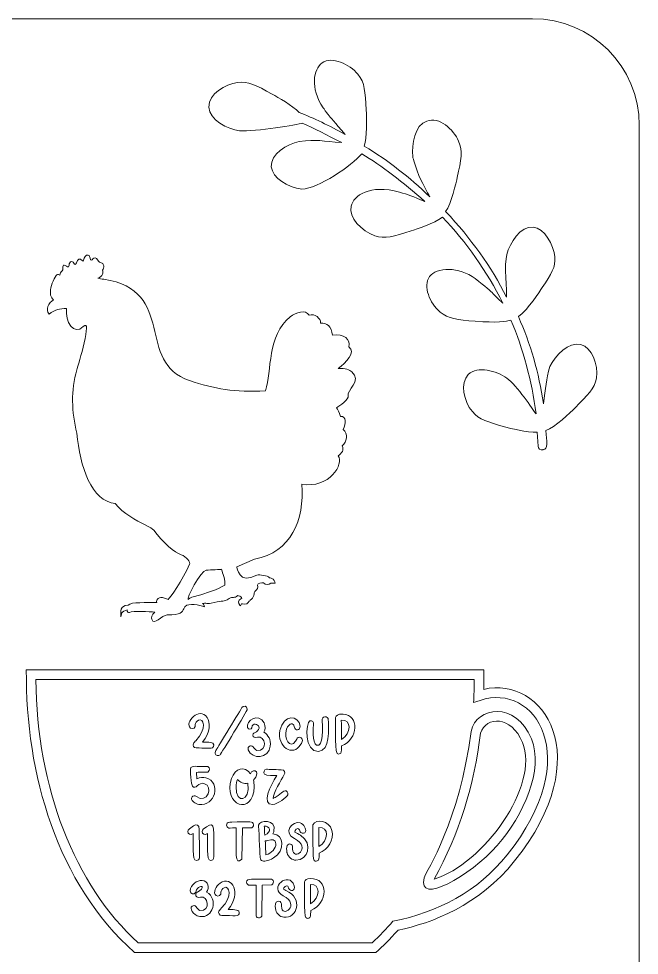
# Model space of a CAD drawing. Header units: inches. Extents: x 15.81 to 21.81, y -15.49 to -9.49.
# Drawn here: x 19.806 to 21.811, y -12.514 to -9.486 of the extents above; entities that cross this region are included whole.
import ezdxf

# ---------------------------------------------------------------- set-up
doc = ezdxf.new("R2010")
doc.units = ezdxf.units.IN
doc.header["$MEASUREMENT"] = 0
doc.layers.add('_U+0421_U+043B_U+043E_U+0439 1', color=7, linetype='Continuous')

# ---------------------------------------------------------------- blocks, each defined once
blk = doc.blocks.new('block 5')
at = {"layer": '_U+0421_U+043B_U+043E_U+0439 1', "color": 7, "lineweight": 9, "true_color": 0xffffff}
for points, knots in [([(20.8292, -11.7448), (20.8328, -11.7389), (20.8357, -11.7333), (20.8543, -11.7342), (20.9074, -11.7353), (20.9042, -11.8158), (20.8495, -11.8369), (20.8494, -11.8421), (20.8501, -11.8565), (20.8466, -11.8601), (20.8257, -11.8806), (20.8299, -11.8164), (20.8292, -11.7448)], [0, 0, 0, 0, 1, 1, 1, 2, 2, 2, 3, 3, 3, 4, 4, 4, 4]), ([(20.8491, -11.8157), (20.88, -11.7976), (20.883, -11.7502), (20.8485, -11.7536), (20.8485, -11.7551), (20.8489, -11.8142), (20.8491, -11.8157)], [0, 0, 0, 0, 1, 1, 1, 2, 2, 2, 2])]:
    blk.add_open_spline(points, degree=3, knots=knots, dxfattribs=at)
blk = doc.blocks.new('block 14')
at = {"layer": '_U+0421_U+043B_U+043E_U+0439 1', "color": 7, "lineweight": 9, "true_color": 0xffffff}
for points, knots in [([(20.5552, -11.9273), (20.5567, -11.9246), (20.5579, -11.9213), (20.5601, -11.9193), (20.5661, -11.9135), (20.5757, -11.9183), (20.5757, -11.9261), (20.5757, -11.933), (20.5691, -11.9421), (20.5643, -11.9472), (20.5658, -11.9529), (20.5669, -11.9607), (20.5669, -11.9689), (20.5642, -12.0664), (20.4644, -12.0289), (20.4933, -11.9422), (20.5055, -11.9087), (20.536, -11.9003), (20.5552, -11.9273)], [0, 0, 0, 0, 1, 1, 1, 2, 2, 2, 3, 3, 3, 4, 4, 4, 5, 5, 5, 6, 6, 6, 6]), ([(20.5129, -11.9451), (20.5104, -11.9506), (20.5083, -11.96), (20.5083, -11.9693), (20.5083, -12.026), (20.555, -12.0175), (20.5468, -11.9572), (20.5337, -11.9603), (20.5219, -11.9552), (20.5129, -11.9451)], [0, 0, 0, 0, 1, 1, 1, 2, 2, 2, 3, 3, 3, 3])]:
    blk.add_open_spline(points, degree=3, knots=knots, dxfattribs=at)
blk = doc.blocks.new('block 25')
at = {"layer": '_U+0421_U+043B_U+043E_U+0439 1', "color": 7, "lineweight": 9, "true_color": 0xffffff}
for points, knots in [([(20.6296, -12.199), (20.6129, -12.2099), (20.5962, -12.2103), (20.5911, -12.2077), (20.5865, -12.2053), (20.5864, -12.1988), (20.5861, -12.1935), (20.5853, -12.1831), (20.5812, -12.0946), (20.5812, -12.0928), (20.5812, -12.0765), (20.6403, -12.0728), (20.6309, -12.1117), (20.6301, -12.1149), (20.629, -12.118), (20.6276, -12.121), (20.6645, -12.1234), (20.6674, -12.1739), (20.6296, -12.199)], [0, 0, 0, 0, 1, 1, 1, 2, 2, 2, 3, 3, 3, 4, 4, 4, 5, 5, 5, 6, 6, 6, 6]), ([(20.5997, -12.096), (20.5998, -12.1007), (20.6006, -12.1142), (20.601, -12.1252), (20.6261, -12.1153), (20.6165, -12.0929), (20.5997, -12.096)], [0, 0, 0, 0, 1, 1, 1, 2, 2, 2, 2]), ([(20.6115, -12.1429), (20.6092, -12.1441), (20.6058, -12.1445), (20.6028, -12.1437), (20.6028, -12.1438), (20.6051, -12.189), (20.6051, -12.189), (20.6231, -12.185), (20.6373, -12.1676), (20.6374, -12.153), (20.6374, -12.1392), (20.6229, -12.1371), (20.6115, -12.1429)], [0, 0, 0, 0, 1, 1, 1, 2, 2, 2, 3, 3, 3, 4, 4, 4, 4])]:
    blk.add_open_spline(points, degree=3, knots=knots, dxfattribs=at)
blk = doc.blocks.new('block 26')
at = {"layer": '_U+0421_U+043B_U+043E_U+0439 1', "color": 7, "lineweight": 9, "true_color": 0xffffff}
for points, knots in [([(20.7767, -12.1835), (20.7766, -12.1887), (20.7773, -12.2031), (20.7738, -12.2067), (20.7701, -12.2103), (20.7655, -12.2109), (20.7608, -12.2072), (20.7563, -12.2037), (20.7572, -12.1793), (20.7571, -12.1732), (20.7561, -12.0555), (20.7575, -12.2091), (20.7564, -12.0914), (20.7681, -12.0722), (20.8088, -12.0769), (20.8183, -12.11), (20.8257, -12.1394), (20.8056, -12.1724), (20.7767, -12.1835)], [0, 0, 0, 0, 1, 1, 1, 2, 2, 2, 3, 3, 3, 4, 4, 4, 5, 5, 5, 6, 6, 6, 6]), ([(20.7757, -12.1003), (20.7757, -12.1017), (20.7761, -12.1609), (20.7763, -12.1624), (20.8071, -12.1443), (20.8102, -12.0968), (20.7757, -12.1003)], [0, 0, 0, 0, 1, 1, 1, 2, 2, 2, 2])]:
    blk.add_open_spline(points, degree=3, knots=knots, dxfattribs=at)
blk = doc.blocks.new('block 35')
at = {"layer": '_U+0421_U+043B_U+043E_U+0439 1', "color": 7, "lineweight": 9, "true_color": 0xffffff}
for points, knots in [([(20.7496, -12.3683), (20.7495, -12.3735), (20.7502, -12.3879), (20.7467, -12.3915), (20.7431, -12.3951), (20.7384, -12.3957), (20.7338, -12.392), (20.7282, -12.3877), (20.7294, -12.2832), (20.7293, -12.2762), (20.7329, -12.2703), (20.7348, -12.2664), (20.7478, -12.2656), (20.8088, -12.2623), (20.8057, -12.3467), (20.7496, -12.3683)], [0, 0, 0, 0, 1, 1, 1, 2, 2, 2, 3, 3, 3, 4, 4, 4, 5, 5, 5, 5]), ([(20.7487, -12.285), (20.7487, -12.2865), (20.7491, -12.3457), (20.7492, -12.3471), (20.7802, -12.3289), (20.7829, -12.2816), (20.7487, -12.285)], [0, 0, 0, 0, 1, 1, 1, 2, 2, 2, 2])]:
    blk.add_open_spline(points, degree=3, knots=knots, dxfattribs=at)
blk = doc.blocks.new('block 45')
at = {"layer": '_U+0421_U+043B_U+043E_U+0439 1', "color": 7, "lineweight": 9, "true_color": 0xffffff}
for points, knots in [([(21.4626, -11.8138), (21.503, -11.9126), (21.4377, -12.0619), (21.3524, -12.1585), (21.2652, -12.2572), (21.0928, -12.3552), (21.116, -12.2629), (21.1229, -12.2428), (21.2326, -12.0778), (21.2675, -11.7897), (21.2849, -11.7097), (21.4123, -11.6906), (21.4626, -11.8138)], [0, 0, 0, 0, 1, 1, 1, 2, 2, 2, 3, 3, 3, 4, 4, 4, 4]), ([(21.4337, -11.8256), (21.3978, -11.7378), (21.3165, -11.741), (21.2983, -11.7951), (21.278, -11.9615), (21.2298, -12.1222), (21.1483, -12.2671), (21.3067, -12.2201), (21.4908, -11.9653), (21.4337, -11.8256)], [0, 0, 0, 0, 1, 1, 1, 2, 2, 2, 3, 3, 3, 3])]:
    blk.add_open_spline(points, degree=3, knots=knots, dxfattribs=at)
blk = doc.blocks.new('block 46')
at = {"layer": '_U+0421_U+043B_U+043E_U+0439 1', "color": 7, "lineweight": 9, "true_color": 0xffffff}
for points, knots in [([(19.8308, -11.5913), (19.8308, -11.5913), (21.3091, -11.5913), (21.3091, -11.5913), (21.3092, -11.6117), (21.3095, -11.6253), (21.3087, -11.6539), (21.5005, -11.6094), (21.6797, -11.8693), (21.4084, -12.2088), (21.2933, -12.3529), (21.1402, -12.4099), (21.0317, -12.4323), (21.0042, -12.4634), (20.9831, -12.4834), (20.9597, -12.5045), (20.9597, -12.5045), (20.1802, -12.5045), (20.1802, -12.5045), (19.9302, -12.2819), (19.8283, -11.9287), (19.8308, -11.5913)], [0, 0, 0, 0, 1, 1, 1, 2, 2, 2, 3, 3, 3, 4, 4, 4, 5, 5, 5, 6, 6, 6, 7, 7, 7, 7]), ([(21.2758, -11.6968), (21.2769, -11.6714), (21.2778, -11.6509), (21.278, -11.6226), (21.278, -11.6226), (19.8619, -11.6226), (19.8619, -11.6226), (19.8636, -11.9694), (19.987, -12.2873), (20.1922, -12.4733), (20.1922, -12.4733), (20.9477, -12.4733), (20.9477, -12.4733), (20.9736, -12.4497), (20.9934, -12.4288), (21.0152, -12.4038), (21.1607, -12.3747), (21.2898, -12.3073), (21.384, -12.1893), (21.6386, -11.8706), (21.4732, -11.6303), (21.2973, -11.6895), (21.2973, -11.6895), (21.2758, -11.6968), (21.2758, -11.6968)], [0, 0, 0, 0, 1, 1, 1, 2, 2, 2, 3, 3, 3, 4, 4, 4, 5, 5, 5, 6, 6, 6, 7, 7, 7, 8, 8, 8, 8])]:
    blk.add_open_spline(points, degree=3, knots=knots, dxfattribs=at)
blk = doc.blocks.new('block 57')
at = {"layer": '_U+0421_U+043B_U+043E_U+0439 1', "color": 7, "lineweight": 9, "true_color": 0xffffff}
for points, knots in [([(19.919, -10.3944), (19.9091, -10.3877), (19.9061, -10.3746), (19.9102, -10.3562), (19.9145, -10.3373), (19.9273, -10.3124), (19.9316, -10.3124), (19.9336, -10.3124), (19.9366, -10.3137), (19.9393, -10.315), (19.9389, -10.3095), (19.9427, -10.3048), (19.9469, -10.3012), (19.9481, -10.3003), (19.9486, -10.2953), (19.9488, -10.2923), (19.9493, -10.287), (19.9497, -10.2824), (19.9533, -10.2824), (19.9573, -10.2824), (19.9633, -10.2906), (19.9666, -10.2885), (19.9678, -10.2876), (19.9683, -10.2849), (19.9687, -10.2823), (19.9695, -10.2774), (19.9705, -10.2708), (19.9783, -10.2708), (19.9848, -10.2708), (19.984, -10.2819), (19.9898, -10.2809), (19.9906, -10.2802), (19.9917, -10.2773), (19.9925, -10.2753), (19.9972, -10.2632), (20.0039, -10.2583), (20.0119, -10.2688), (20.0138, -10.2712), (20.015, -10.2699), (20.0155, -10.267), (20.0172, -10.2578), (20.0222, -10.2481), (20.031, -10.2506), (20.0349, -10.2516), (20.0358, -10.2562), (20.0368, -10.2605), (20.041, -10.2802), (20.0492, -10.2448), (20.0614, -10.2663), (20.0689, -10.2792), (20.0781, -10.2703), (20.0807, -10.2846), (20.0816, -10.2895), (20.0804, -10.2957), (20.0771, -10.2989), (20.0808, -10.3058), (20.0767, -10.3187), (20.0623, -10.3251), (20.0667, -10.3262), (20.0736, -10.3272), (20.0808, -10.3283), (20.3187, -10.3632), (20.182, -10.5983), (20.358, -10.6558), (20.4383, -10.682), (20.5043, -10.6958), (20.6039, -10.6886), (20.6235, -10.6244), (20.6087, -10.5093), (20.6832, -10.4496), (20.7019, -10.4346), (20.7344, -10.4255), (20.7442, -10.4442), (20.7633, -10.4386), (20.7819, -10.4545), (20.7816, -10.4701), (20.8004, -10.4686), (20.8172, -10.4804), (20.82, -10.5087), (20.8558, -10.5026), (20.8805, -10.5232), (20.8729, -10.5469), (20.8978, -10.5634), (20.8632, -10.5985), (20.8382, -10.6173), (20.8623, -10.6147), (20.8756, -10.6211), (20.8826, -10.6274), (20.9155, -10.657), (20.8654, -10.688), (20.8707, -10.7044), (20.8745, -10.7165), (20.8431, -10.7374), (20.8328, -10.7439), (20.8358, -10.7479), (20.8425, -10.7583), (20.8458, -10.7721), (20.8665, -10.7696), (20.8626, -10.7944), (20.8544, -10.8137), (20.8719, -10.8273), (20.8664, -10.8538), (20.8508, -10.8671), (20.8581, -10.8802), (20.8507, -10.8905), (20.838, -10.8987), (20.8589, -10.9241), (20.8094, -11.0061), (20.721, -10.9908), (20.7295, -11.106), (20.687, -11.2119), (20.5675, -11.2328), (20.5675, -11.2328), (20.5104, -11.2575), (20.5104, -11.2575), (20.5115, -11.2595), (20.5174, -11.3172), (20.5756, -11.2844), (20.5845, -11.2832), (20.6113, -11.2854), (20.6161, -11.2932), (20.6171, -11.2928), (20.6208, -11.2942), (20.6219, -11.2946), (20.6322, -11.2991), (20.6342, -11.3047), (20.6345, -11.3102), (20.6345, -11.3102), (20.621, -11.3102), (20.621, -11.3102), (20.6134, -11.3163), (20.604, -11.3174), (20.5974, -11.3099), (20.5918, -11.3085), (20.5773, -11.3114), (20.5781, -11.3169), (20.5808, -11.3249), (20.5753, -11.3311), (20.5713, -11.3356), (20.5699, -11.3371), (20.5685, -11.3387), (20.5679, -11.3398), (20.5673, -11.3412), (20.5668, -11.3433), (20.5664, -11.3457), (20.5652, -11.3513), (20.5637, -11.3589), (20.5572, -11.3631), (20.555, -11.3646), (20.5531, -11.3669), (20.5512, -11.3692), (20.5465, -11.375), (20.5411, -11.3815), (20.5287, -11.3772), (20.525, -11.3775), (20.524, -11.3806), (20.5227, -11.3838), (20.5227, -11.3838), (20.5205, -11.3816), (20.5205, -11.3816), (20.5143, -11.375), (20.5147, -11.3669), (20.5239, -11.3617), (20.5275, -11.3596), (20.5268, -11.3581), (20.5265, -11.3574), (20.5246, -11.3534), (20.516, -11.3504), (20.5143, -11.351), (20.5019, -11.3604), (20.4974, -11.3534), (20.4861, -11.3608), (20.4674, -11.3731), (20.4668, -11.3656), (20.4372, -11.3734), (20.4092, -11.3807), (20.4215, -11.3736), (20.3999, -11.3759), (20.4049, -11.38), (20.405, -11.3816), (20.4064, -11.3867), (20.3917, -11.3818), (20.3543, -11.3741), (20.3443, -11.3857), (20.3422, -11.3882), (20.3409, -11.3908), (20.3396, -11.3935), (20.3346, -11.4038), (20.3299, -11.4134), (20.2856, -11.4134), (20.2855, -11.4134), (20.2855, -11.4134), (20.2854, -11.4134), (20.269, -11.4134), (20.2432, -11.4498), (20.236, -11.4276), (20.2346, -11.423), (20.2342, -11.4142), (20.2459, -11.4041), (20.2295, -11.4034), (20.1736, -11.3996), (20.1645, -11.405), (20.159, -11.4079), (20.1561, -11.4037), (20.1561, -11.3972), (20.1507, -11.3981), (20.1406, -11.4048), (20.1398, -11.4068), (20.1398, -11.4068), (20.1365, -11.4192), (20.1365, -11.4192), (20.1356, -11.4028), (20.1325, -11.3826), (20.1593, -11.3817), (20.1694, -11.3704), (20.2211, -11.3749), (20.2522, -11.373), (20.2482, -11.3652), (20.2608, -11.3526), (20.2771, -11.3587), (20.2797, -11.3597), (20.2867, -11.3636), (20.2892, -11.363), (20.2931, -11.3603), (20.3359, -11.3014), (20.3584, -11.249), (20.3607, -11.2444), (20.3493, -11.2248), (20.3309, -11.2188), (20.3109, -11.2123), (20.2713, -11.1799), (20.2424, -11.1389), (20.2394, -11.1352), (20.2286, -11.1296), (20.2149, -11.1226), (20.1864, -11.1079), (20.1434, -11.0858), (20.118, -11.053), (20.0433, -11.0467), (20.0022, -10.9343), (19.9945, -10.8254), (19.9758, -10.7565), (19.9755, -10.6877), (19.9938, -10.6214), (19.9983, -10.605), (20.0463, -10.4496), (20.0144, -10.4813), (19.9843, -10.5112), (19.9552, -10.4661), (19.9609, -10.423), (19.9406, -10.4224), (19.9205, -10.4272), (19.9048, -10.4406), (19.8905, -10.4264), (19.9035, -10.4042), (19.919, -10.3944)], [0, 0, 0, 0, 1, 1, 1, 2, 2, 2, 3, 3, 3, 4, 4, 4, 5, 5, 5, 6, 6, 6, 7, 7, 7, 8, 8, 8, 9, 9, 9, 10, 10, 10, 11, 11, 11, 12, 12, 12, 13, 13, 13, 14, 14, 14, 15, 15, 15, 16, 16, 16, 17, 17, 17, 18, 18, 18, 19, 19, 19, 20, 20, 20, 21, 21, 21, 22, 22, 22, 23, 23, 23, 24, 24, 24, 25, 25, 25, 26, 26, 26, 27, 27, 27, 28, 28, 28, 29, 29, 29, 30, 30, 30, 31, 31, 31, 32, 32, 32, 33, 33, 33, 34, 34, 34, 35, 35, 35, 36, 36, 36, 37, 37, 37, 38, 38, 38, 39, 39, 39, 40, 40, 40, 41, 41, 41, 42, 42, 42, 43, 43, 43, 44, 44, 44, 45, 45, 45, 46, 46, 46, 47, 47, 47, 48, 48, 48, 49, 49, 49, 50, 50, 50, 51, 51, 51, 52, 52, 52, 53, 53, 53, 54, 54, 54, 55, 55, 55, 56, 56, 56, 57, 57, 57, 58, 58, 58, 59, 59, 59, 60, 60, 60, 61, 61, 61, 62, 62, 62, 63, 63, 63, 64, 64, 64, 65, 65, 65, 66, 66, 66, 67, 67, 67, 68, 68, 68, 69, 69, 69, 70, 70, 70, 71, 71, 71, 72, 72, 72, 73, 73, 73, 74, 74, 74, 75, 75, 75, 76, 76, 76, 77, 77, 77, 78, 78, 78, 79, 79, 79, 80, 80, 80, 81, 81, 81, 82, 82, 82, 83, 83, 83, 84, 84, 84, 85, 85, 85, 85]), ([(20.3542, -11.3634), (20.3587, -11.3552), (20.3683, -11.3564), (20.3864, -11.3511), (20.404, -11.346), (20.4541, -11.3291), (20.4722, -11.3172), (20.4725, -11.2857), (20.4611, -11.2729), (20.4618, -11.2657), (20.4565, -11.2666), (20.4283, -11.2684), (20.4117, -11.2684), (20.3952, -11.2683), (20.345, -11.3643), (20.3542, -11.3634)], [0, 0, 0, 0, 1, 1, 1, 2, 2, 2, 3, 3, 3, 4, 4, 4, 5, 5, 5, 5])]:
    blk.add_open_spline(points, degree=3, knots=knots, dxfattribs=at)
blk = doc.blocks.new('block 2')
at = {"layer": '_U+0421_U+043B_U+043E_U+0439 1', "color": 7, "lineweight": 9, "true_color": 0xffffff}
for points, knots in [([(20.5191, -9.8482), (20.5725, -9.8524), (20.7085, -9.8273), (20.7225, -9.8242), (20.7595, -9.8399), (20.8015, -9.8618), (20.8498, -9.8867), (20.7885, -9.8818), (20.7695, -9.8758), (20.7128, -9.8826), (20.6734, -9.8909), (20.6185, -9.9248), (20.6223, -9.9647), (20.6258, -10.002), (20.6753, -10.0306), (20.7214, -10.0366), (20.7727, -10.0366), (20.8829, -9.9603), (20.9144, -9.9226), (20.9791, -9.9618), (21.0477, -10.0138), (21.1184, -10.0772), (21.0782, -10.0602), (21.065, -10.0542), (21.0364, -10.047), (20.941, -10.0198), (20.8873, -10.0581), (20.8808, -10.0921), (20.8712, -10.1291), (20.9134, -10.1721), (20.9573, -10.1874), (20.9881, -10.1989), (21.0184, -10.1901), (21.0738, -10.172), (21.0909, -10.1663), (21.1484, -10.149), (21.1753, -10.1271), (21.2517, -10.207), (21.319, -10.303), (21.3702, -10.4054), (21.3367, -10.3761), (21.3515, -10.3809), (21.2805, -10.3258), (21.2298, -10.2865), (21.1553, -10.2896), (21.1338, -10.3197), (21.1115, -10.3509), (21.1338, -10.4052), (21.1677, -10.4345), (21.1937, -10.455), (21.2235, -10.4593), (21.2806, -10.4639), (21.3515, -10.4695), (21.3827, -10.4652), (21.3965, -10.4602), (21.4362, -10.5538), (21.4635, -10.6558), (21.4777, -10.7634), (21.4662, -10.7495), (21.4172, -10.6721), (21.3832, -10.6479), (21.3499, -10.6242), (21.2882, -10.6069), (21.2588, -10.6361), (21.2318, -10.6634), (21.2436, -10.7229), (21.2718, -10.7559), (21.2945, -10.7826), (21.3208, -10.7893), (21.3761, -10.805), (21.3925, -10.8105), (21.4488, -10.824), (21.4811, -10.8225), (21.4811, -10.8225), (21.484, -10.8678), (21.484, -10.8678), (21.4834, -10.875), (21.4935, -10.8824), (21.4995, -10.8792), (21.5001, -10.8787), (21.5006, -10.8787), (21.5016, -10.8788), (21.5172, -10.8801), (21.5116, -10.8511), (21.5096, -10.8173), (21.5379, -10.809), (21.5891, -10.7573), (21.6044, -10.7442), (21.644, -10.7019), (21.6679, -10.6816), (21.6728, -10.6479), (21.6786, -10.6041), (21.6591, -10.5487), (21.6218, -10.539), (21.584, -10.5293), (21.5391, -10.5751), (21.5223, -10.6108), (21.5107, -10.652), (21.5085, -10.6813), (21.5017, -10.7308), (21.4868, -10.6307), (21.4595, -10.5359), (21.4205, -10.4491), (21.4538, -10.425), (21.4881, -10.3684), (21.4975, -10.3545), (21.5263, -10.312), (21.5421, -10.2886), (21.5383, -10.2562), (21.5347, -10.2188), (21.5056, -10.1626), (21.4681, -10.1597), (21.4269, -10.1564), (21.3931, -10.2104), (21.3833, -10.2483), (21.3742, -10.28), (21.3834, -10.3694), (21.3824, -10.386), (21.3322, -10.2869), (21.2677, -10.1964), (21.1856, -10.1095), (21.2037, -10.084), (21.2199, -10.0149), (21.2229, -9.9989), (21.2363, -9.9425), (21.2411, -9.9125), (21.2276, -9.8818), (21.2113, -9.844), (21.1643, -9.8012), (21.1253, -9.8169), (21.0848, -9.83), (21.0756, -9.8926), (21.0793, -9.9316), (21.0805, -9.9413), (21.0882, -9.9603), (21.0937, -9.9779), (21.1087, -10.0192), (21.1275, -10.0476), (21.1349, -10.0615), (21.066, -9.9971), (21.0043, -9.9473), (20.9224, -9.8978), (20.9324, -9.8717), (20.9301, -9.8075), (20.9291, -9.7803), (20.9248, -9.7229), (20.9252, -9.6925), (20.902, -9.6652), (20.8756, -9.6343), (20.8187, -9.6056), (20.7861, -9.6291), (20.7589, -9.6489), (20.7465, -9.7106), (20.7899, -9.7737), (20.8067, -9.7983), (20.7921, -9.78), (20.8609, -9.8607), (20.8108, -9.8314), (20.7581, -9.8079), (20.7127, -9.7887), (20.6908, -9.7677), (20.6436, -9.7398), (20.6255, -9.7302), (20.5735, -9.7001), (20.5465, -9.6882), (20.5132, -9.6921), (20.4744, -9.6975), (20.4191, -9.729), (20.4205, -9.7717), (20.4218, -9.8132), (20.4821, -9.8436), (20.5191, -9.8482)], [0, 0, 0, 0, 1, 1, 1, 2, 2, 2, 3, 3, 3, 4, 4, 4, 5, 5, 5, 6, 6, 6, 7, 7, 7, 8, 8, 8, 9, 9, 9, 10, 10, 10, 11, 11, 11, 12, 12, 12, 13, 13, 13, 14, 14, 14, 15, 15, 15, 16, 16, 16, 17, 17, 17, 18, 18, 18, 19, 19, 19, 20, 20, 20, 21, 21, 21, 22, 22, 22, 23, 23, 23, 24, 24, 24, 25, 25, 25, 26, 26, 26, 27, 27, 27, 28, 28, 28, 29, 29, 29, 30, 30, 30, 31, 31, 31, 32, 32, 32, 33, 33, 33, 34, 34, 34, 35, 35, 35, 36, 36, 36, 37, 37, 37, 38, 38, 38, 39, 39, 39, 40, 40, 40, 41, 41, 41, 42, 42, 42, 43, 43, 43, 44, 44, 44, 45, 45, 45, 46, 46, 46, 47, 47, 47, 48, 48, 48, 49, 49, 49, 50, 50, 50, 51, 51, 51, 52, 52, 52, 53, 53, 53, 54, 54, 54, 55, 55, 55, 56, 56, 56, 57, 57, 57, 57]), ([(20.376, -11.7677), (20.3765, -11.764), (20.3811, -11.7565), (20.3869, -11.7534), (20.404, -11.7445), (20.4159, -11.7808), (20.3781, -11.8199), (20.3758, -11.8222), (20.3717, -11.8263), (20.3704, -11.8292), (20.3676, -11.8353), (20.3709, -11.843), (20.3796, -11.843), (20.386, -11.843), (20.4266, -11.8456), (20.4318, -11.8428), (20.4387, -11.8381), (20.4382, -11.8268), (20.4266, -11.8255), (20.4206, -11.8249), (20.4069, -11.8245), (20.4002, -11.8242), (20.4262, -11.7933), (20.4258, -11.7601), (20.4152, -11.7447), (20.3893, -11.7075), (20.3405, -11.7626), (20.3612, -11.7791), (20.3688, -11.7844), (20.3794, -11.7779), (20.376, -11.7677)], [0, 0, 0, 0, 1, 1, 1, 2, 2, 2, 3, 3, 3, 4, 4, 4, 5, 5, 5, 6, 6, 6, 7, 7, 7, 8, 8, 8, 9, 9, 9, 10, 10, 10, 10]), ([(20.4568, -11.8653), (20.4597, -11.8622), (20.5444, -11.7239), (20.5448, -11.7181), (20.5448, -11.7079), (20.5315, -11.7052), (20.5274, -11.7129), (20.5255, -11.7154), (20.4467, -11.8456), (20.4451, -11.8483), (20.4424, -11.8525), (20.44, -11.8563), (20.4407, -11.861), (20.4425, -11.8683), (20.4515, -11.8707), (20.4568, -11.8653)], [0, 0, 0, 0, 1, 1, 1, 2, 2, 2, 3, 3, 3, 4, 4, 4, 5, 5, 5, 5]), ([(20.559, -11.7782), (20.5615, -11.7591), (20.5787, -11.7676), (20.5825, -11.7743), (20.5853, -11.781), (20.5794, -11.788), (20.5744, -11.791), (20.5683, -11.7947), (20.5624, -11.7959), (20.5627, -11.8016), (20.563, -11.8084), (20.5675, -11.8114), (20.5778, -11.8086), (20.6027, -11.801), (20.6131, -11.8561), (20.5753, -11.8515), (20.5712, -11.851), (20.5665, -11.8427), (20.5639, -11.8398), (20.5566, -11.8312), (20.5439, -11.8388), (20.548, -11.8497), (20.5604, -11.8822), (20.6138, -11.8778), (20.619, -11.8371), (20.6216, -11.8173), (20.6124, -11.8005), (20.5978, -11.7928), (20.6038, -11.7837), (20.6039, -11.7732), (20.5989, -11.7627), (20.5821, -11.7274), (20.5378, -11.7558), (20.5456, -11.7778), (20.5482, -11.785), (20.5583, -11.7832), (20.559, -11.7782)], [0, 0, 0, 0, 1, 1, 1, 2, 2, 2, 3, 3, 3, 4, 4, 4, 5, 5, 5, 6, 6, 6, 7, 7, 7, 8, 8, 8, 9, 9, 9, 10, 10, 10, 11, 11, 11, 12, 12, 12, 12]), ([(20.7178, -11.8314), (20.7199, -11.8278), (20.7227, -11.8229), (20.7227, -11.8188), (20.7227, -11.8131), (20.7173, -11.8066), (20.709, -11.8096), (20.7043, -11.8114), (20.7038, -11.8173), (20.7009, -11.8219), (20.684, -11.8486), (20.6599, -11.8128), (20.6715, -11.7828), (20.6805, -11.7607), (20.6941, -11.7614), (20.6962, -11.7742), (20.6989, -11.7898), (20.7164, -11.7868), (20.7154, -11.7727), (20.7113, -11.7369), (20.6622, -11.733), (20.6501, -11.7869), (20.6395, -11.8379), (20.6926, -11.8758), (20.7178, -11.8314)], [0, 0, 0, 0, 1, 1, 1, 2, 2, 2, 3, 3, 3, 4, 4, 4, 5, 5, 5, 6, 6, 6, 7, 7, 7, 8, 8, 8, 8]), ([(20.7743, -11.8547), (20.8131, -11.8516), (20.8077, -11.7845), (20.806, -11.7479), (20.8012, -11.7432), (20.7974, -11.7401), (20.7911, -11.7441), (20.7843, -11.7486), (20.7877, -11.7517), (20.7877, -11.7907), (20.7877, -11.8298), (20.7749, -11.8349), (20.7749, -11.8349), (20.7555, -11.8401), (20.7562, -11.7895), (20.7589, -11.7695), (20.7604, -11.7581), (20.7539, -11.7542), (20.7467, -11.7561), (20.7328, -11.7597), (20.7287, -11.8584), (20.7743, -11.8547)], [0, 0, 0, 0, 1, 1, 1, 2, 2, 2, 3, 3, 3, 4, 4, 4, 5, 5, 5, 6, 6, 6, 7, 7, 7, 7]), ([(20.4111, -11.9396), (20.4111, -11.9396), (20.411, -11.9396), (20.411, -11.9396), (20.4024, -11.9372), (20.3921, -11.9379), (20.3822, -11.9429), (20.3822, -11.9429), (20.3806, -11.9222), (20.3806, -11.9222), (20.3806, -11.9222), (20.4174, -11.9219), (20.4175, -11.9219), (20.4254, -11.913), (20.4241, -11.9107), (20.4175, -11.9031), (20.3912, -11.903), (20.3823, -11.9029), (20.3823, -11.9029), (20.3752, -11.9029), (20.3661, -11.9015), (20.3625, -11.9071), (20.358, -11.9138), (20.3646, -11.9633), (20.3677, -11.9672), (20.3713, -11.9715), (20.378, -11.9722), (20.3831, -11.9661), (20.3889, -11.9594), (20.3982, -11.9566), (20.4045, -11.9579), (20.4386, -11.9662), (20.4137, -12.0269), (20.3808, -12.0007), (20.3703, -11.9918), (20.3558, -12.0066), (20.3716, -12.0182), (20.3766, -12.0221), (20.3821, -12.0247), (20.3883, -12.0259), (20.4414, -12.0342), (20.4614, -11.9544), (20.4111, -11.9396)], [0, 0, 0, 0, 1, 1, 1, 2, 2, 2, 3, 3, 3, 4, 4, 4, 5, 5, 5, 6, 6, 6, 7, 7, 7, 8, 8, 8, 9, 9, 9, 10, 10, 10, 11, 11, 11, 12, 12, 12, 13, 13, 13, 14, 14, 14, 14]), ([(20.6006, -11.9282), (20.6046, -11.933), (20.633, -11.9325), (20.6399, -11.9328), (20.6198, -11.9658), (20.5884, -12.0262), (20.6272, -12.0262), (20.6422, -12.0255), (20.6727, -12.0019), (20.6755, -11.9948), (20.6766, -11.9917), (20.676, -11.9876), (20.6733, -11.9848), (20.6645, -11.9757), (20.6569, -11.9895), (20.6382, -12.0014), (20.6332, -12.0045), (20.6301, -12.0059), (20.6281, -12.0065), (20.6281, -11.9886), (20.6544, -11.9461), (20.6633, -11.9315), (20.6695, -11.9211), (20.6654, -11.9149), (20.6545, -11.9141), (20.6486, -11.9137), (20.6125, -11.9123), (20.6068, -11.9125), (20.5993, -11.9129), (20.5952, -11.9226), (20.6006, -11.9282)], [0, 0, 0, 0, 1, 1, 1, 2, 2, 2, 3, 3, 3, 4, 4, 4, 5, 5, 5, 6, 6, 6, 7, 7, 7, 8, 8, 8, 9, 9, 9, 10, 10, 10, 10]), ([(20.4127, -12.0982), (20.4075, -12.1022), (20.3987, -12.1079), (20.3987, -12.1139), (20.3987, -12.1217), (20.4066, -12.127), (20.4164, -12.1197), (20.4169, -12.175), (20.4114, -12.2194), (20.4337, -12.2049), (20.4377, -12.201), (20.4366, -12.1881), (20.4366, -12.1821), (20.436, -12.1137), (20.4423, -12.0755), (20.4127, -12.0982)], [0, 0, 0, 0, 1, 1, 1, 2, 2, 2, 3, 3, 3, 4, 4, 4, 5, 5, 5, 5]), ([(20.5276, -12.2029), (20.5276, -12.2029), (20.5287, -12.1018), (20.5287, -12.1018), (20.5287, -12.1018), (20.5595, -12.1011), (20.5595, -12.1011), (20.5643, -12.0963), (20.5666, -12.0939), (20.5639, -12.0872), (20.56, -12.0794), (20.5441, -12.0819), (20.495, -12.0829), (20.4859, -12.0831), (20.4779, -12.0828), (20.4776, -12.0925), (20.4776, -12.0976), (20.4808, -12.0995), (20.4847, -12.1023), (20.4887, -12.1022), (20.5053, -12.1018), (20.5092, -12.1018), (20.5091, -12.1817), (20.5023, -12.2253), (20.5276, -12.2029)], [0, 0, 0, 0, 1, 1, 1, 2, 2, 2, 3, 3, 3, 4, 4, 4, 5, 5, 5, 6, 6, 6, 7, 7, 7, 8, 8, 8, 8]), ([(20.7166, -12.1253), (20.7139, -12.1236), (20.6983, -12.1152), (20.6982, -12.1151), (20.697, -12.1098), (20.7077, -12.0998), (20.7116, -12.1055), (20.7142, -12.1092), (20.7144, -12.1141), (20.7177, -12.1172), (20.7223, -12.1214), (20.7309, -12.1201), (20.7329, -12.113), (20.7355, -12.1057), (20.7281, -12.0897), (20.7153, -12.0854), (20.6918, -12.0783), (20.6573, -12.1168), (20.6969, -12.1365), (20.7561, -12.1656), (20.6911, -12.2127), (20.6911, -12.1696), (20.6911, -12.163), (20.6918, -12.158), (20.6862, -12.155), (20.681, -12.1522), (20.6755, -12.1547), (20.6731, -12.1591), (20.6718, -12.1618), (20.6718, -12.1665), (20.6718, -12.1696), (20.6718, -12.1785), (20.6731, -12.1826), (20.6731, -12.1826), (20.677, -12.1974), (20.6896, -12.206), (20.7018, -12.206), (20.74, -12.206), (20.7592, -12.1548), (20.7166, -12.1253)], [0, 0, 0, 0, 1, 1, 1, 2, 2, 2, 3, 3, 3, 4, 4, 4, 5, 5, 5, 6, 6, 6, 7, 7, 7, 8, 8, 8, 9, 9, 9, 10, 10, 10, 11, 11, 11, 12, 12, 12, 13, 13, 13, 13]), ([(20.3701, -12.1197), (20.3706, -12.175), (20.3651, -12.2194), (20.3874, -12.2049), (20.3908, -12.2016), (20.3903, -12.1959), (20.3903, -12.1909), (20.3902, -12.1782), (20.3895, -12.1167), (20.3888, -12.1039), (20.3884, -12.0991), (20.388, -12.0951), (20.3836, -12.0931), (20.3771, -12.0896), (20.3722, -12.0937), (20.3664, -12.0982), (20.3612, -12.1022), (20.3524, -12.1079), (20.3524, -12.1139), (20.3524, -12.1216), (20.3602, -12.1271), (20.3701, -12.1197)], [0, 0, 0, 0, 1, 1, 1, 2, 2, 2, 3, 3, 3, 4, 4, 4, 5, 5, 5, 6, 6, 6, 7, 7, 7, 7]), ([(20.4829, -12.3659), (20.5279, -12.3122), (20.4959, -12.2544), (20.4566, -12.2805), (20.4443, -12.2895), (20.4322, -12.3114), (20.4439, -12.3208), (20.4515, -12.326), (20.462, -12.3195), (20.4587, -12.3094), (20.4592, -12.3057), (20.4638, -12.2982), (20.4696, -12.2951), (20.4867, -12.2861), (20.4986, -12.3224), (20.4608, -12.3615), (20.4585, -12.3639), (20.4544, -12.368), (20.4531, -12.3709), (20.4503, -12.377), (20.4536, -12.3847), (20.4622, -12.3847), (20.5014, -12.3847), (20.5198, -12.3911), (20.5187, -12.3748), (20.518, -12.3642), (20.4939, -12.3663), (20.4829, -12.3659)], [0, 0, 0, 0, 1, 1, 1, 2, 2, 2, 3, 3, 3, 4, 4, 4, 5, 5, 5, 6, 6, 6, 7, 7, 7, 8, 8, 8, 9, 9, 9, 9]), ([(20.6693, -12.3039), (20.6681, -12.3033), (20.6629, -12.3008), (20.6621, -12.2999), (20.6609, -12.2946), (20.6716, -12.2845), (20.6755, -12.2902), (20.676, -12.2909), (20.6769, -12.2925), (20.6783, -12.2962), (20.6833, -12.311), (20.7018, -12.3043), (20.6962, -12.2892), (20.6803, -12.2387), (20.6106, -12.2963), (20.6608, -12.3213), (20.7199, -12.3503), (20.6551, -12.3973), (20.6551, -12.3544), (20.6551, -12.3526), (20.6551, -12.3493), (20.6549, -12.3475), (20.6539, -12.3336), (20.6282, -12.3327), (20.637, -12.3674), (20.6403, -12.3796), (20.6493, -12.3885), (20.6628, -12.3907), (20.7053, -12.3953), (20.7275, -12.3298), (20.6693, -12.3039)], [0, 0, 0, 0, 1, 1, 1, 2, 2, 2, 3, 3, 3, 4, 4, 4, 5, 5, 5, 6, 6, 6, 7, 7, 7, 8, 8, 8, 9, 9, 9, 10, 10, 10, 10]), ([(20.4132, -12.3098), (20.4233, -12.2945), (20.4199, -12.2737), (20.3984, -12.2719), (20.3828, -12.2702), (20.3613, -12.2859), (20.3605, -12.3048), (20.3605, -12.3154), (20.3729, -12.3184), (20.3778, -12.3108), (20.3798, -12.3078), (20.3794, -12.3051), (20.3808, -12.3023), (20.3866, -12.2897), (20.4072, -12.286), (20.3966, -12.2998), (20.3895, -12.3091), (20.378, -12.3068), (20.378, -12.3171), (20.378, -12.3238), (20.3829, -12.3284), (20.3933, -12.3256), (20.418, -12.318), (20.4283, -12.373), (20.3908, -12.3685), (20.3867, -12.368), (20.382, -12.3598), (20.3794, -12.3568), (20.3756, -12.3523), (20.3705, -12.3522), (20.3665, -12.3549), (20.3571, -12.3612), (20.3674, -12.3835), (20.3916, -12.388), (20.4337, -12.3959), (20.4528, -12.3306), (20.4132, -12.3098)], [0, 0, 0, 0, 1, 1, 1, 2, 2, 2, 3, 3, 3, 4, 4, 4, 5, 5, 5, 6, 6, 6, 7, 7, 7, 8, 8, 8, 9, 9, 9, 10, 10, 10, 11, 11, 11, 12, 12, 12, 12]), ([(20.628, -12.272), (20.6256, -12.2672), (20.6207, -12.2671), (20.6152, -12.2671), (20.6112, -12.267), (20.5499, -12.2669), (20.5465, -12.2692), (20.5406, -12.2729), (20.54, -12.2807), (20.546, -12.285), (20.546, -12.285), (20.5489, -12.2871), (20.5489, -12.2871), (20.5529, -12.287), (20.5694, -12.2866), (20.5734, -12.2866), (20.5733, -12.2913), (20.5724, -12.3812), (20.5733, -12.3858), (20.5738, -12.3887), (20.5748, -12.3897), (20.5768, -12.3913), (20.5823, -12.3951), (20.5867, -12.3921), (20.5917, -12.3876), (20.5917, -12.3876), (20.5929, -12.2865), (20.5929, -12.2865), (20.5929, -12.2865), (20.6237, -12.2859), (20.6237, -12.2859), (20.6284, -12.2811), (20.6307, -12.2787), (20.628, -12.272)], [0, 0, 0, 0, 1, 1, 1, 2, 2, 2, 3, 3, 3, 4, 4, 4, 5, 5, 5, 6, 6, 6, 7, 7, 7, 8, 8, 8, 9, 9, 9, 10, 10, 10, 11, 11, 11, 11])]:
    blk.add_open_spline(points, degree=3, knots=knots, dxfattribs=at)
at = {"layer": '_U+0421_U+043B_U+043E_U+0439 1'}
for name in ['block 57', 'block 46', 'block 45', 'block 5', 'block 14', 'block 25', 'block 26', 'block 35']:
    blk.add_blockref(name, (0, 0), dxfattribs=at)

msp = doc.modelspace()

# ---------------------------------------------------------------- linework, layer by layer
at = {"layer": '_U+0421_U+043B_U+043E_U+0439 1', "color": 1, "lineweight": 9, "true_color": 0xff0000}
msp.add_open_spline([(15.8111, -9.8306), (15.8111, -9.8306), (15.8111, -15.1417), (15.8111, -15.1417), (15.8111, -15.3319), (15.9653, -15.4861), (16.1556, -15.4861), (16.1556, -15.4861), (21.4667, -15.4861), (21.4667, -15.4861), (21.6569, -15.4861), (21.8111, -15.3319), (21.8111, -15.1417), (21.8111, -15.1417), (21.8111, -9.8306), (21.8111, -9.8306), (21.8111, -9.6403), (21.6569, -9.4861), (21.4667, -9.4861), (21.4667, -9.4861), (16.1556, -9.4861), (16.1556, -9.4861), (15.9653, -9.4861), (15.8111, -9.6403), (15.8111, -9.8306)], degree=3, knots=[0, 0, 0, 0, 1, 1, 1, 2, 2, 2, 3, 3, 3, 4, 4, 4, 5, 5, 5, 6, 6, 6, 7, 7, 7, 8, 8, 8, 8], dxfattribs=at)

# ---------------------------------------------------------------- block references
at = {"layer": '_U+0421_U+043B_U+043E_U+0439 1'}
msp.add_blockref('block 2', (0, 0), dxfattribs=at)

doc.saveas('drawing.dxf')
